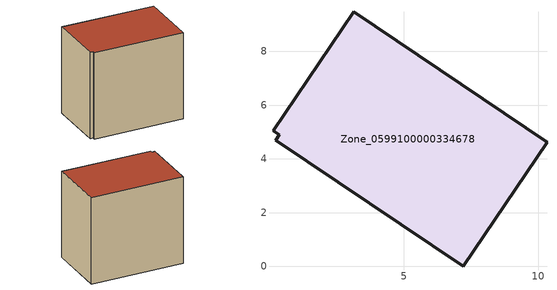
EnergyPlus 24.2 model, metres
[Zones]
Zone_0599100000334678
 floor ground (C_G): 7.2,0 0.24,4.69 0.36,4.89 0.13,5.04 3.13,9.48 10.32,4.62 z1.47
 wall outside (C_F): 7.2,0 10.32,4.62 3.13,9.48 0.13,5.04 0.36,4.89 0.24,4.69 7.2,0 z1.47:9.59
 roof outside (C_R): 0.24,4.69 7.2,0 10.32,4.62 3.13,9.48 0.13,5.04 0.36,4.89 z9.59
[BUILDING]
Pand.0599100000334678: North Axis=0; Terrain=City; Loads Convergence Tolerance Value=0.04; Temperature Convergence Tolerance Value=0.4; Solar Distribution=FullExterior; Maximum Number of Warmup Days=25; Minimum Number of Warmup Days=1
[Site:Location]
Rotterdam.The.Hague.AP_ZH_NLD Design_Conditions: Latitude=51.96; Longitude=4.45; Time Zone=1; Elevation=-4.5
[SITE:GROUNDTEMPERATURE:BUILDINGSURFACE]
18, 18, 18, 18, 18, 18, 18, 18, 18, 18, 18, 18
[MATERIAL] Thermal Absorptance=0.9; Solar Absorptance=0.7; Visible Absorptance=0.7
Name | Roughness | Thickness | Conductivity | Density | Specific Heat
G.TC.1975-1991 | MediumSmooth | 0.15 | 0.288461 | 540 | 1210
F.TC.1975-1991 | Rough | 0.3 | 0.230769 | 1920 | 840
R.TC.1975-1991 | MediumRough | 0.2 | 0.153846 | 1500 | 1000
[CONSTRUCTION]
C_G: G.TC.1975-1991
C_F: F.TC.1975-1991
C_R: R.TC.1975-1991
[ZONE]
Zone_0599100000334678: Type=1; Multiplier=1; Ceiling Height=Autocalculate; Volume=Autocalculate; Floor Area=autocalculate; Part of Total Floor Area=Yes
[ZONEINFILTRATION:DESIGNFLOWRATE]
Infil_Zone_0599100000334678: Zone or ZoneList or Space or SpaceList=Zone_0599100000334678; Schedule=AlwaysOn; Design Flow Rate Calculation Method=Flow/Area; Flow Rate per Floor Area=0.003; Constant Term Coefficient=1; Temperature Term Coefficient=0; Velocity Term Coefficient=0; Velocity Squared Term Coefficient=0
[HVACTEMPLATE:ZONE:IDEALLOADSAIRSYSTEM]
Zone_0599100000334678: Maximum Heating Supply Air Temperature=50; Minimum Cooling Supply Air Temperature=13; Maximum Heating Supply Air Humidity Ratio=0.0156; Minimum Cooling Supply Air Humidity Ratio=0.0077; Heating Limit=NoLimit; Cooling Limit=NoLimit; Dehumidification Control Type=ConstantSensibleHeatRatio; Cooling Sensible Heat Ratio=0.7; Dehumidification Setpoint=60; Humidification Control Type=None; Humidification Setpoint=30; Outdoor Air Method=None; Outdoor Air Flow Rate per Person=0.00944; Outdoor Air Flow Rate per Zone Floor Area=0; Outdoor Air Flow Rate per Zone=0; Demand Controlled Ventilation Type=None; Outdoor Air Economizer Type=NoEconomizer; Heat Recovery Type=None; Sensible Heat Recovery Effectiveness=0.7; Latent Heat Recovery Effectiveness=0.65
[ZONECONTROL:THERMOSTAT]
ThermostatControl_Zone_0599100000334678: Zone or ZoneList=Zone_0599100000334678; Control Type Schedule=DualSetpointControlType; Control 1=Thermostat_Zone_0599100000334678; Temperature Difference Between Cutout And Setpoint=0
[THERMOSTATSETPOINT:DUALSETPOINT]
Thermostat_Zone_0599100000334678: Heating Setpoint Temperature Schedule=HeatingSetpoint_Zone_0599100000334678; Cooling Setpoint Temperature Schedule=CoolingSetpoint_Zone_0599100000334678
[SCHEDULE:COMPACT]
HeatingSetpoint_Zone_0599100000334678: Through: 12/31, For: AllDays, Until: 24:00, 21
CoolingSetpoint_Zone_0599100000334678: Through: 12/31, For: AllDays, Until: 24:00, 24
DualSetpointControlType: Through: 12/31, For: AllDays, Until: 24:00, 4
AlwaysOn: Through: 12/31, For: AllDays, Until: 24:00, 1
